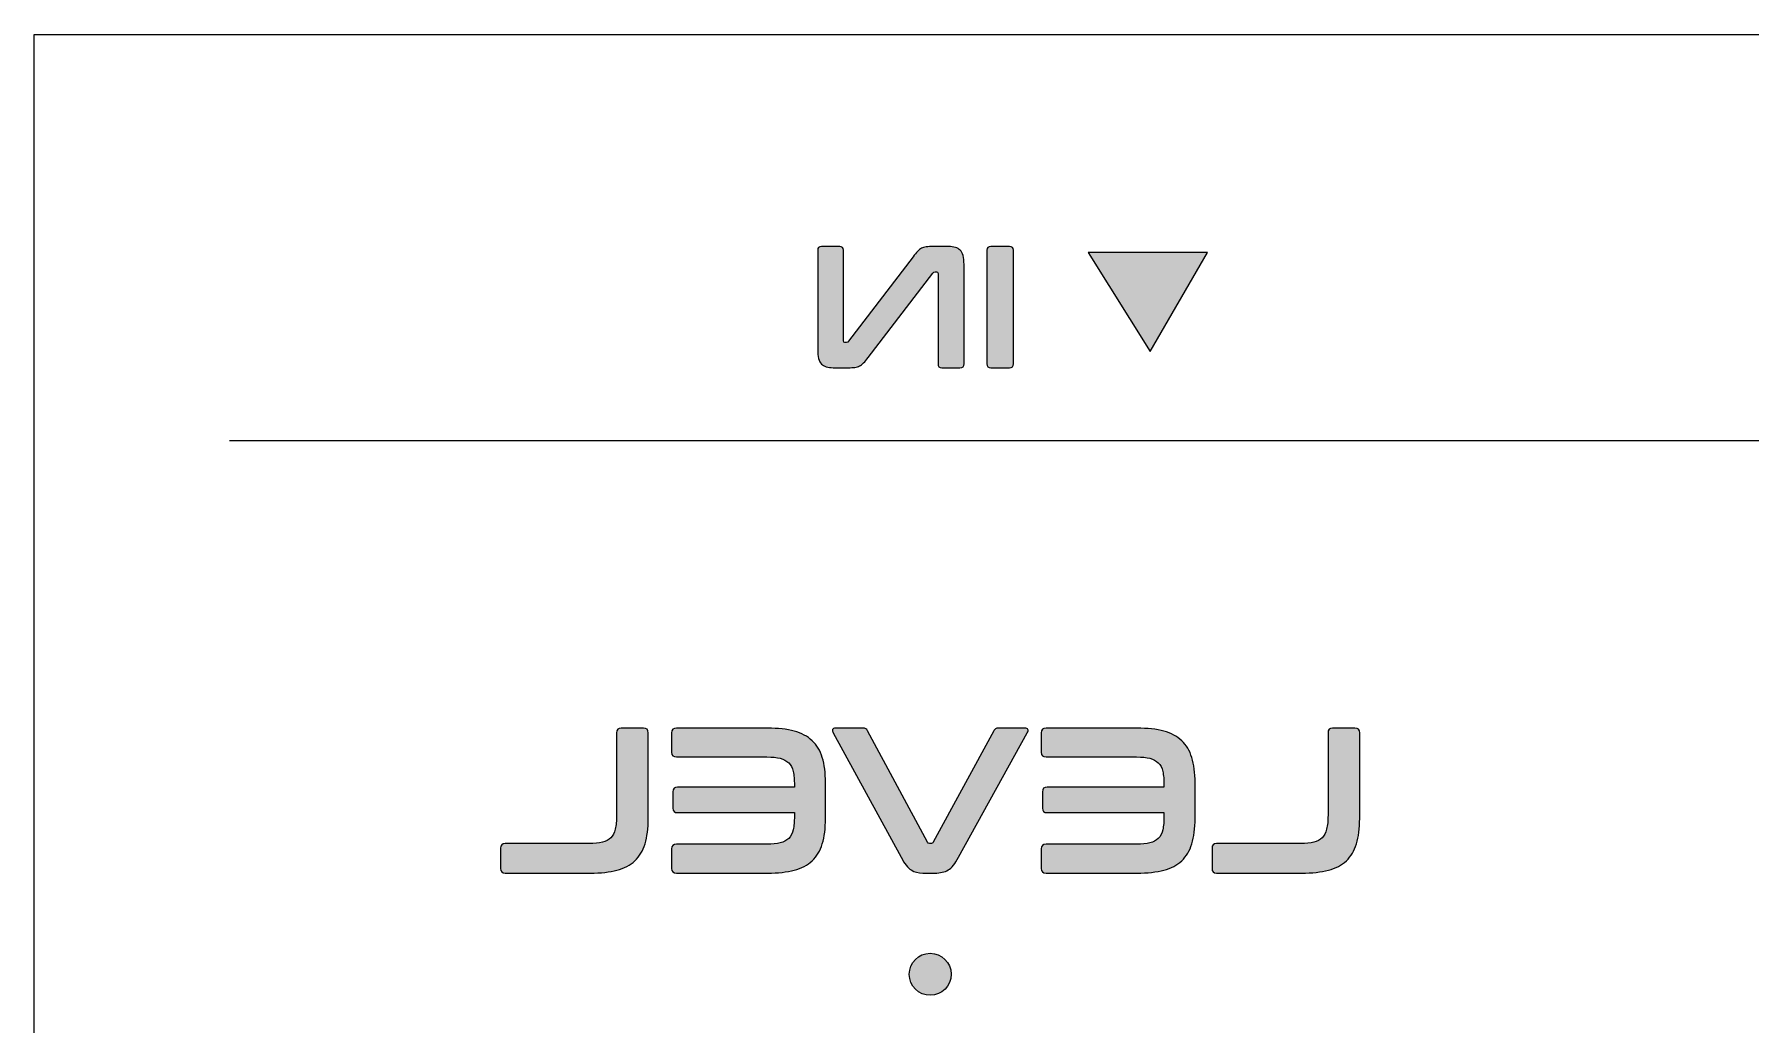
# Model space of a CAD drawing. Header units: millimetres. Extents: x 0 to 62, y -117 to 0.
# Drawn here: x 0 to 20.47, y -11.81 to 0 of the extents above; entities that cross this region are included whole.
import ezdxf

# ---------------------------------------------------------------- set-up
doc = ezdxf.new("R2010")
doc.units = ezdxf.units.MM
doc.header["$MEASUREMENT"] = 0
doc.layers.add('GLOSS-V', color=7, linetype='Continuous')
doc.layers.add('Layer 4', color=7, linetype='Continuous')

# ---------------------------------------------------------------- blocks, each defined once
blk = doc.blocks.new('block 6')
at = {"layer": 'GLOSS-V', "true_color": 0x010101}
h = blk.add_hatch(color=178, dxfattribs=at)
h.dxf.hatch_style = 2
edge = h.paths.add_edge_path()
edge.add_spline(control_points=[(10.902, -2.53), (10.965, -2.53), (11.012, -2.545), (11.042, -2.574), (11.072, -2.604), (11.088, -2.66), (11.088, -2.744), (11.088, -2.744), (11.088, -3.93), (11.088, -3.93), (11.088, -3.96), (11.072, -3.975), (11.04, -3.975), (11.04, -3.975), (10.823, -3.975), (10.823, -3.975), (10.793, -3.975), (10.778, -3.96), (10.778, -3.93), (10.778, -3.93), (10.778, -2.852), (10.778, -2.852), (10.778, -2.838), (10.772, -2.831), (10.761, -2.831), (10.761, -2.831), (10.743, -2.831), (10.743, -2.831), (10.733, -2.831), (10.724, -2.836), (10.716, -2.846), (10.716, -2.846), (9.946, -3.853), (9.946, -3.853), (9.925, -3.881), (9.907, -3.903), (9.891, -3.918), (9.875, -3.934), (9.859, -3.946), (9.842, -3.954), (9.826, -3.963), (9.807, -3.968), (9.786, -3.971), (9.764, -3.974), (9.738, -3.975), (9.706, -3.975), (9.706, -3.975), (9.528, -3.975), (9.528, -3.975), (9.465, -3.975), (9.418, -3.96), (9.388, -3.931), (9.358, -3.901), (9.343, -3.844), (9.343, -3.76), (9.343, -3.76), (9.343, -2.575), (9.343, -2.575), (9.343, -2.545), (9.358, -2.53), (9.388, -2.53), (9.388, -2.53), (9.605, -2.53), (9.605, -2.53), (9.635, -2.53), (9.65, -2.545), (9.65, -2.575), (9.65, -2.575), (9.65, -3.653), (9.65, -3.653), (9.65, -3.667), (9.656, -3.674), (9.667, -3.674), (9.667, -3.674), (9.685, -3.674), (9.685, -3.674), (9.698, -3.674), (9.707, -3.669), (9.712, -3.659), (9.712, -3.659), (10.48, -2.652), (10.48, -2.652), (10.5, -2.625), (10.517, -2.604), (10.532, -2.588), (10.547, -2.573), (10.563, -2.56), (10.58, -2.551), (10.596, -2.542), (10.615, -2.537), (10.637, -2.534), (10.659, -2.531), (10.687, -2.53), (10.72, -2.53), (10.72, -2.53), (10.902, -2.53), (10.902, -2.53)], knot_values=[0, 0, 0, 0, 1, 1, 1, 2, 2, 2, 3, 3, 3, 4, 4, 4, 5, 5, 5, 6, 6, 6, 7, 7, 7, 8, 8, 8, 9, 9, 9, 10, 10, 10, 11, 11, 11, 12, 12, 12, 13, 13, 13, 14, 14, 14, 15, 15, 15, 16, 16, 16, 17, 17, 17, 18, 18, 18, 19, 19, 19, 20, 20, 20, 21, 21, 21, 22, 22, 22, 23, 23, 23, 24, 24, 24, 25, 25, 25, 26, 26, 26, 27, 27, 27, 28, 28, 28, 29, 29, 29, 30, 30, 30, 31, 31, 31, 32, 32, 32, 32], degree=3, periodic=1)
h = blk.add_hatch(color=178, dxfattribs=at)
h.dxf.hatch_style = 2
edge = h.paths.add_edge_path()
edge.add_spline(control_points=[(11.63, -2.53), (11.662, -2.53), (11.678, -2.545), (11.678, -2.575), (11.678, -2.575), (11.678, -3.93), (11.678, -3.93), (11.678, -3.96), (11.662, -3.975), (11.63, -3.975), (11.63, -3.975), (11.407, -3.975), (11.407, -3.975), (11.377, -3.975), (11.362, -3.96), (11.362, -3.93), (11.362, -3.93), (11.362, -2.575), (11.362, -2.575), (11.362, -2.545), (11.377, -2.53), (11.407, -2.53), (11.407, -2.53), (11.63, -2.53), (11.63, -2.53)], knot_values=[0, 0, 0, 0, 1, 1, 1, 2, 2, 2, 3, 3, 3, 4, 4, 4, 5, 5, 5, 6, 6, 6, 7, 7, 7, 8, 8, 8, 8], degree=3, periodic=1)
at = {"layer": 'GLOSS-V', "lineweight": 0}
for points, knots in [([(10.902, -2.53), (10.965, -2.53), (11.012, -2.545), (11.042, -2.574), (11.072, -2.604), (11.088, -2.66), (11.088, -2.744), (11.088, -2.744), (11.088, -3.93), (11.088, -3.93), (11.088, -3.96), (11.072, -3.975), (11.04, -3.975), (11.04, -3.975), (10.823, -3.975), (10.823, -3.975), (10.793, -3.975), (10.778, -3.96), (10.778, -3.93), (10.778, -3.93), (10.778, -2.852), (10.778, -2.852), (10.778, -2.838), (10.772, -2.831), (10.761, -2.831), (10.761, -2.831), (10.743, -2.831), (10.743, -2.831), (10.733, -2.831), (10.724, -2.836), (10.716, -2.846), (10.716, -2.846), (9.946, -3.853), (9.946, -3.853), (9.925, -3.881), (9.907, -3.903), (9.891, -3.918), (9.875, -3.934), (9.859, -3.946), (9.842, -3.954), (9.826, -3.963), (9.807, -3.968), (9.786, -3.971), (9.764, -3.974), (9.738, -3.975), (9.706, -3.975), (9.706, -3.975), (9.528, -3.975), (9.528, -3.975), (9.465, -3.975), (9.418, -3.96), (9.388, -3.931), (9.358, -3.901), (9.343, -3.844), (9.343, -3.76), (9.343, -3.76), (9.343, -2.575), (9.343, -2.575), (9.343, -2.545), (9.358, -2.53), (9.388, -2.53), (9.388, -2.53), (9.605, -2.53), (9.605, -2.53), (9.635, -2.53), (9.65, -2.545), (9.65, -2.575), (9.65, -2.575), (9.65, -3.653), (9.65, -3.653), (9.65, -3.667), (9.656, -3.674), (9.667, -3.674), (9.667, -3.674), (9.685, -3.674), (9.685, -3.674), (9.698, -3.674), (9.707, -3.669), (9.712, -3.659), (9.712, -3.659), (10.48, -2.652), (10.48, -2.652), (10.5, -2.625), (10.517, -2.604), (10.532, -2.588), (10.547, -2.573), (10.563, -2.56), (10.58, -2.551), (10.596, -2.542), (10.615, -2.537), (10.637, -2.534), (10.659, -2.531), (10.687, -2.53), (10.72, -2.53), (10.72, -2.53), (10.902, -2.53), (10.902, -2.53)], [0, 0, 0, 0, 1, 1, 1, 2, 2, 2, 3, 3, 3, 4, 4, 4, 5, 5, 5, 6, 6, 6, 7, 7, 7, 8, 8, 8, 9, 9, 9, 10, 10, 10, 11, 11, 11, 12, 12, 12, 13, 13, 13, 14, 14, 14, 15, 15, 15, 16, 16, 16, 17, 17, 17, 18, 18, 18, 19, 19, 19, 20, 20, 20, 21, 21, 21, 22, 22, 22, 23, 23, 23, 24, 24, 24, 25, 25, 25, 26, 26, 26, 27, 27, 27, 28, 28, 28, 29, 29, 29, 30, 30, 30, 31, 31, 31, 32, 32, 32, 32]), ([(11.63, -2.53), (11.662, -2.53), (11.678, -2.545), (11.678, -2.575), (11.678, -2.575), (11.678, -3.93), (11.678, -3.93), (11.678, -3.96), (11.662, -3.975), (11.63, -3.975), (11.63, -3.975), (11.407, -3.975), (11.407, -3.975), (11.377, -3.975), (11.362, -3.96), (11.362, -3.93), (11.362, -3.93), (11.362, -2.575), (11.362, -2.575), (11.362, -2.545), (11.377, -2.53), (11.407, -2.53), (11.407, -2.53), (11.63, -2.53), (11.63, -2.53)], [0, 0, 0, 0, 1, 1, 1, 2, 2, 2, 3, 3, 3, 4, 4, 4, 5, 5, 5, 6, 6, 6, 7, 7, 7, 8, 8, 8, 8])]:
    blk.add_open_spline(points, degree=3, knots=knots, dxfattribs=at)
blk = doc.blocks.new('block 5')
at = {"layer": 'GLOSS-V'}
blk.add_blockref('block 6', (0, 0), dxfattribs=at)
blk = doc.blocks.new('block 16')
at = {"layer": 'GLOSS-V', "true_color": 0x010101}
h = blk.add_hatch(color=178, dxfattribs=at)
h.dxf.hatch_style = 2
edge = h.paths.add_edge_path()
edge.add_spline(control_points=[(7.265, -8.273), (7.303, -8.273), (7.322, -8.291), (7.322, -8.327), (7.322, -8.327), (7.322, -9.349), (7.322, -9.349), (7.322, -9.468), (7.309, -9.569), (7.284, -9.652), (7.258, -9.735), (7.218, -9.802), (7.163, -9.854), (7.108, -9.906), (7.036, -9.944), (6.949, -9.966), (6.862, -9.99), (6.756, -10.001), (6.63, -10.001), (6.63, -10.001), (5.616, -10.001), (5.616, -10.001), (5.579, -10.001), (5.561, -9.983), (5.561, -9.947), (5.561, -9.947), (5.561, -9.705), (5.561, -9.705), (5.561, -9.669), (5.579, -9.65), (5.616, -9.65), (5.616, -9.65), (6.616, -9.65), (6.616, -9.65), (6.68, -9.65), (6.733, -9.645), (6.775, -9.634), (6.817, -9.624), (6.85, -9.606), (6.875, -9.58), (6.9, -9.555), (6.917, -9.52), (6.928, -9.476), (6.939, -9.433), (6.944, -9.378), (6.944, -9.312), (6.944, -9.312), (6.944, -8.327), (6.944, -8.327), (6.944, -8.291), (6.962, -8.273), (6.998, -8.273), (6.998, -8.273), (7.265, -8.273), (7.265, -8.273)], knot_values=[0, 0, 0, 0, 1, 1, 1, 2, 2, 2, 3, 3, 3, 4, 4, 4, 5, 5, 5, 6, 6, 6, 7, 7, 7, 8, 8, 8, 9, 9, 9, 10, 10, 10, 11, 11, 11, 12, 12, 12, 13, 13, 13, 14, 14, 14, 15, 15, 15, 16, 16, 16, 17, 17, 17, 18, 18, 18, 18], degree=3, periodic=1)
h = blk.add_hatch(color=178, dxfattribs=at)
h.dxf.hatch_style = 2
edge = h.paths.add_edge_path()
edge.add_spline(control_points=[(8.744, -8.273), (8.869, -8.273), (8.976, -8.284), (9.063, -8.308), (9.15, -8.332), (9.221, -8.37), (9.276, -8.422), (9.332, -8.474), (9.372, -8.541), (9.397, -8.623), (9.423, -8.706), (9.436, -8.806), (9.436, -8.925), (9.436, -8.925), (9.436, -9.349), (9.436, -9.349), (9.436, -9.468), (9.423, -9.569), (9.397, -9.652), (9.372, -9.735), (9.332, -9.802), (9.276, -9.854), (9.221, -9.906), (9.15, -9.944), (9.063, -9.966), (8.976, -9.99), (8.869, -10.001), (8.744, -10.001), (8.744, -10.001), (7.658, -10.001), (7.658, -10.001), (7.62, -10.001), (7.601, -9.983), (7.601, -9.947), (7.601, -9.947), (7.601, -9.712), (7.601, -9.712), (7.601, -9.676), (7.62, -9.658), (7.658, -9.658), (7.658, -9.658), (8.737, -9.658), (8.737, -9.658), (8.801, -9.658), (8.854, -9.652), (8.896, -9.642), (8.938, -9.631), (8.972, -9.613), (8.997, -9.588), (9.023, -9.562), (9.041, -9.527), (9.05, -9.484), (9.06, -9.44), (9.065, -9.386), (9.065, -9.322), (9.065, -9.322), (9.065, -9.28), (9.065, -9.28), (9.065, -9.28), (7.67, -9.28), (7.67, -9.28), (7.634, -9.28), (7.616, -9.262), (7.616, -9.226), (7.616, -9.226), (7.616, -9.031), (7.616, -9.031), (7.616, -8.994), (7.634, -8.976), (7.67, -8.976), (7.67, -8.976), (9.065, -8.976), (9.065, -8.976), (9.065, -8.976), (9.065, -8.952), (9.065, -8.952), (9.065, -8.887), (9.06, -8.834), (9.05, -8.79), (9.041, -8.746), (9.023, -8.712), (8.997, -8.686), (8.972, -8.661), (8.938, -8.643), (8.896, -8.632), (8.854, -8.621), (8.801, -8.616), (8.737, -8.616), (8.737, -8.616), (7.658, -8.616), (7.658, -8.616), (7.62, -8.616), (7.601, -8.598), (7.601, -8.561), (7.601, -8.561), (7.601, -8.327), (7.601, -8.327), (7.601, -8.291), (7.62, -8.273), (7.658, -8.273), (7.658, -8.273), (8.744, -8.273), (8.744, -8.273)], knot_values=[0, 0, 0, 0, 1, 1, 1, 2, 2, 2, 3, 3, 3, 4, 4, 4, 5, 5, 5, 6, 6, 6, 7, 7, 7, 8, 8, 8, 9, 9, 9, 10, 10, 10, 11, 11, 11, 12, 12, 12, 13, 13, 13, 14, 14, 14, 15, 15, 15, 16, 16, 16, 17, 17, 17, 18, 18, 18, 19, 19, 19, 20, 20, 20, 21, 21, 21, 22, 22, 22, 23, 23, 23, 24, 24, 24, 25, 25, 25, 26, 26, 26, 27, 27, 27, 28, 28, 28, 29, 29, 29, 30, 30, 30, 31, 31, 31, 32, 32, 32, 33, 33, 33, 34, 34, 34, 34], degree=3, periodic=1)
h = blk.add_hatch(color=178, dxfattribs=at)
h.dxf.hatch_style = 2
edge = h.paths.add_edge_path()
edge.add_spline(control_points=[(11.811, -8.273), (11.833, -8.273), (11.845, -8.278), (11.85, -8.289), (11.854, -8.299), (11.852, -8.313), (11.843, -8.329), (11.843, -8.329), (11.023, -9.813), (11.023, -9.813), (10.982, -9.889), (10.941, -9.939), (10.899, -9.964), (10.857, -9.989), (10.804, -10.001), (10.74, -10.001), (10.74, -10.001), (10.596, -10.001), (10.596, -10.001), (10.544, -10.001), (10.498, -9.989), (10.458, -9.964), (10.418, -9.939), (10.378, -9.889), (10.337, -9.813), (10.337, -9.813), (9.527, -8.329), (9.527, -8.329), (9.519, -8.313), (9.517, -8.299), (9.521, -8.289), (9.525, -8.278), (9.537, -8.273), (9.557, -8.273), (9.557, -8.273), (9.88, -8.273), (9.88, -8.273), (9.908, -8.273), (9.927, -8.283), (9.937, -8.305), (9.937, -8.305), (10.651, -9.633), (10.651, -9.633), (10.657, -9.645), (10.666, -9.65), (10.678, -9.65), (10.678, -9.65), (10.69, -9.65), (10.69, -9.65), (10.705, -9.65), (10.715, -9.645), (10.72, -9.633), (10.72, -9.633), (11.443, -8.305), (11.443, -8.305), (11.45, -8.293), (11.457, -8.285), (11.464, -8.28), (11.472, -8.275), (11.484, -8.273), (11.5, -8.273), (11.5, -8.273), (11.811, -8.273), (11.811, -8.273)], knot_values=[0, 0, 0, 0, 1, 1, 1, 2, 2, 2, 3, 3, 3, 4, 4, 4, 5, 5, 5, 6, 6, 6, 7, 7, 7, 8, 8, 8, 9, 9, 9, 10, 10, 10, 11, 11, 11, 12, 12, 12, 13, 13, 13, 14, 14, 14, 15, 15, 15, 16, 16, 16, 17, 17, 17, 18, 18, 18, 19, 19, 19, 20, 20, 20, 21, 21, 21, 21], degree=3, periodic=1)
h = blk.add_hatch(color=178, dxfattribs=at)
h.dxf.hatch_style = 2
edge = h.paths.add_edge_path()
edge.add_spline(control_points=[(13.152, -8.273), (13.277, -8.273), (13.384, -8.284), (13.471, -8.308), (13.558, -8.332), (13.629, -8.37), (13.684, -8.422), (13.74, -8.474), (13.78, -8.541), (13.805, -8.623), (13.831, -8.706), (13.844, -8.806), (13.844, -8.925), (13.844, -8.925), (13.844, -9.349), (13.844, -9.349), (13.844, -9.468), (13.831, -9.569), (13.805, -9.652), (13.78, -9.735), (13.74, -9.802), (13.684, -9.854), (13.629, -9.906), (13.558, -9.944), (13.471, -9.966), (13.384, -9.99), (13.277, -10.001), (13.152, -10.001), (13.152, -10.001), (12.066, -10.001), (12.066, -10.001), (12.028, -10.001), (12.009, -9.983), (12.009, -9.947), (12.009, -9.947), (12.009, -9.712), (12.009, -9.712), (12.009, -9.676), (12.028, -9.658), (12.066, -9.658), (12.066, -9.658), (13.145, -9.658), (13.145, -9.658), (13.209, -9.658), (13.262, -9.652), (13.304, -9.642), (13.346, -9.631), (13.38, -9.613), (13.405, -9.588), (13.431, -9.562), (13.449, -9.527), (13.458, -9.484), (13.468, -9.44), (13.473, -9.386), (13.473, -9.322), (13.473, -9.322), (13.473, -9.28), (13.473, -9.28), (13.473, -9.28), (12.078, -9.28), (12.078, -9.28), (12.042, -9.28), (12.024, -9.262), (12.024, -9.226), (12.024, -9.226), (12.024, -9.031), (12.024, -9.031), (12.024, -8.994), (12.042, -8.976), (12.078, -8.976), (12.078, -8.976), (13.473, -8.976), (13.473, -8.976), (13.473, -8.976), (13.473, -8.952), (13.473, -8.952), (13.473, -8.887), (13.468, -8.834), (13.458, -8.79), (13.449, -8.746), (13.431, -8.712), (13.405, -8.686), (13.38, -8.661), (13.346, -8.643), (13.304, -8.632), (13.262, -8.621), (13.209, -8.616), (13.145, -8.616), (13.145, -8.616), (12.066, -8.616), (12.066, -8.616), (12.028, -8.616), (12.009, -8.598), (12.009, -8.561), (12.009, -8.561), (12.009, -8.327), (12.009, -8.327), (12.009, -8.291), (12.028, -8.273), (12.066, -8.273), (12.066, -8.273), (13.152, -8.273), (13.152, -8.273)], knot_values=[0, 0, 0, 0, 1, 1, 1, 2, 2, 2, 3, 3, 3, 4, 4, 4, 5, 5, 5, 6, 6, 6, 7, 7, 7, 8, 8, 8, 9, 9, 9, 10, 10, 10, 11, 11, 11, 12, 12, 12, 13, 13, 13, 14, 14, 14, 15, 15, 15, 16, 16, 16, 17, 17, 17, 18, 18, 18, 19, 19, 19, 20, 20, 20, 21, 21, 21, 22, 22, 22, 23, 23, 23, 24, 24, 24, 25, 25, 25, 26, 26, 26, 27, 27, 27, 28, 28, 28, 29, 29, 29, 30, 30, 30, 31, 31, 31, 32, 32, 32, 33, 33, 33, 34, 34, 34, 34], degree=3, periodic=1)
h = blk.add_hatch(color=178, dxfattribs=at)
h.dxf.hatch_style = 2
edge = h.paths.add_edge_path()
edge.add_spline(control_points=[(15.75, -8.273), (15.788, -8.273), (15.807, -8.291), (15.807, -8.327), (15.807, -8.327), (15.807, -9.349), (15.807, -9.349), (15.807, -9.468), (15.794, -9.569), (15.769, -9.652), (15.743, -9.735), (15.703, -9.802), (15.648, -9.854), (15.593, -9.906), (15.521, -9.944), (15.434, -9.966), (15.347, -9.99), (15.241, -10.001), (15.115, -10.001), (15.115, -10.001), (14.1, -10.001), (14.1, -10.001), (14.064, -10.001), (14.046, -9.983), (14.046, -9.947), (14.046, -9.947), (14.046, -9.705), (14.046, -9.705), (14.046, -9.669), (14.064, -9.65), (14.1, -9.65), (14.1, -9.65), (15.101, -9.65), (15.101, -9.65), (15.165, -9.65), (15.218, -9.645), (15.26, -9.634), (15.302, -9.624), (15.335, -9.606), (15.36, -9.58), (15.385, -9.555), (15.402, -9.52), (15.413, -9.476), (15.424, -9.433), (15.429, -9.378), (15.429, -9.312), (15.429, -9.312), (15.429, -8.327), (15.429, -8.327), (15.429, -8.291), (15.447, -8.273), (15.483, -8.273), (15.483, -8.273), (15.75, -8.273), (15.75, -8.273)], knot_values=[0, 0, 0, 0, 1, 1, 1, 2, 2, 2, 3, 3, 3, 4, 4, 4, 5, 5, 5, 6, 6, 6, 7, 7, 7, 8, 8, 8, 9, 9, 9, 10, 10, 10, 11, 11, 11, 12, 12, 12, 13, 13, 13, 14, 14, 14, 15, 15, 15, 16, 16, 16, 17, 17, 17, 18, 18, 18, 18], degree=3, periodic=1)
at = {"layer": 'GLOSS-V', "lineweight": 0}
for points, knots in [([(7.265, -8.273), (7.303, -8.273), (7.322, -8.291), (7.322, -8.327), (7.322, -8.327), (7.322, -9.349), (7.322, -9.349), (7.322, -9.468), (7.309, -9.569), (7.284, -9.652), (7.258, -9.735), (7.218, -9.802), (7.163, -9.854), (7.108, -9.906), (7.036, -9.944), (6.949, -9.966), (6.862, -9.99), (6.756, -10.001), (6.63, -10.001), (6.63, -10.001), (5.616, -10.001), (5.616, -10.001), (5.579, -10.001), (5.561, -9.983), (5.561, -9.947), (5.561, -9.947), (5.561, -9.705), (5.561, -9.705), (5.561, -9.669), (5.579, -9.65), (5.616, -9.65), (5.616, -9.65), (6.616, -9.65), (6.616, -9.65), (6.68, -9.65), (6.733, -9.645), (6.775, -9.634), (6.817, -9.624), (6.85, -9.606), (6.875, -9.58), (6.9, -9.555), (6.917, -9.52), (6.928, -9.476), (6.939, -9.433), (6.944, -9.378), (6.944, -9.312), (6.944, -9.312), (6.944, -8.327), (6.944, -8.327), (6.944, -8.291), (6.962, -8.273), (6.998, -8.273), (6.998, -8.273), (7.265, -8.273), (7.265, -8.273)], [0, 0, 0, 0, 1, 1, 1, 2, 2, 2, 3, 3, 3, 4, 4, 4, 5, 5, 5, 6, 6, 6, 7, 7, 7, 8, 8, 8, 9, 9, 9, 10, 10, 10, 11, 11, 11, 12, 12, 12, 13, 13, 13, 14, 14, 14, 15, 15, 15, 16, 16, 16, 17, 17, 17, 18, 18, 18, 18]), ([(8.744, -8.273), (8.869, -8.273), (8.976, -8.284), (9.063, -8.308), (9.15, -8.332), (9.221, -8.37), (9.276, -8.422), (9.332, -8.474), (9.372, -8.541), (9.397, -8.623), (9.423, -8.706), (9.436, -8.806), (9.436, -8.925), (9.436, -8.925), (9.436, -9.349), (9.436, -9.349), (9.436, -9.468), (9.423, -9.569), (9.397, -9.652), (9.372, -9.735), (9.332, -9.802), (9.276, -9.854), (9.221, -9.906), (9.15, -9.944), (9.063, -9.966), (8.976, -9.99), (8.869, -10.001), (8.744, -10.001), (8.744, -10.001), (7.658, -10.001), (7.658, -10.001), (7.62, -10.001), (7.601, -9.983), (7.601, -9.947), (7.601, -9.947), (7.601, -9.712), (7.601, -9.712), (7.601, -9.676), (7.62, -9.658), (7.658, -9.658), (7.658, -9.658), (8.737, -9.658), (8.737, -9.658), (8.801, -9.658), (8.854, -9.652), (8.896, -9.642), (8.938, -9.631), (8.972, -9.613), (8.997, -9.588), (9.023, -9.562), (9.041, -9.527), (9.05, -9.484), (9.06, -9.44), (9.065, -9.386), (9.065, -9.322), (9.065, -9.322), (9.065, -9.28), (9.065, -9.28), (9.065, -9.28), (7.67, -9.28), (7.67, -9.28), (7.634, -9.28), (7.616, -9.262), (7.616, -9.226), (7.616, -9.226), (7.616, -9.031), (7.616, -9.031), (7.616, -8.994), (7.634, -8.976), (7.67, -8.976), (7.67, -8.976), (9.065, -8.976), (9.065, -8.976), (9.065, -8.976), (9.065, -8.952), (9.065, -8.952), (9.065, -8.887), (9.06, -8.834), (9.05, -8.79), (9.041, -8.746), (9.023, -8.712), (8.997, -8.686), (8.972, -8.661), (8.938, -8.643), (8.896, -8.632), (8.854, -8.621), (8.801, -8.616), (8.737, -8.616), (8.737, -8.616), (7.658, -8.616), (7.658, -8.616), (7.62, -8.616), (7.601, -8.598), (7.601, -8.561), (7.601, -8.561), (7.601, -8.327), (7.601, -8.327), (7.601, -8.291), (7.62, -8.273), (7.658, -8.273), (7.658, -8.273), (8.744, -8.273), (8.744, -8.273)], [0, 0, 0, 0, 1, 1, 1, 2, 2, 2, 3, 3, 3, 4, 4, 4, 5, 5, 5, 6, 6, 6, 7, 7, 7, 8, 8, 8, 9, 9, 9, 10, 10, 10, 11, 11, 11, 12, 12, 12, 13, 13, 13, 14, 14, 14, 15, 15, 15, 16, 16, 16, 17, 17, 17, 18, 18, 18, 19, 19, 19, 20, 20, 20, 21, 21, 21, 22, 22, 22, 23, 23, 23, 24, 24, 24, 25, 25, 25, 26, 26, 26, 27, 27, 27, 28, 28, 28, 29, 29, 29, 30, 30, 30, 31, 31, 31, 32, 32, 32, 33, 33, 33, 34, 34, 34, 34]), ([(11.811, -8.273), (11.833, -8.273), (11.845, -8.278), (11.85, -8.289), (11.854, -8.299), (11.852, -8.313), (11.843, -8.329), (11.843, -8.329), (11.023, -9.813), (11.023, -9.813), (10.982, -9.889), (10.941, -9.939), (10.899, -9.964), (10.857, -9.989), (10.804, -10.001), (10.74, -10.001), (10.74, -10.001), (10.596, -10.001), (10.596, -10.001), (10.544, -10.001), (10.498, -9.989), (10.458, -9.964), (10.418, -9.939), (10.378, -9.889), (10.337, -9.813), (10.337, -9.813), (9.527, -8.329), (9.527, -8.329), (9.519, -8.313), (9.517, -8.299), (9.521, -8.289), (9.525, -8.278), (9.537, -8.273), (9.557, -8.273), (9.557, -8.273), (9.88, -8.273), (9.88, -8.273), (9.908, -8.273), (9.927, -8.283), (9.937, -8.305), (9.937, -8.305), (10.651, -9.633), (10.651, -9.633), (10.657, -9.645), (10.666, -9.65), (10.678, -9.65), (10.678, -9.65), (10.69, -9.65), (10.69, -9.65), (10.705, -9.65), (10.715, -9.645), (10.72, -9.633), (10.72, -9.633), (11.443, -8.305), (11.443, -8.305), (11.45, -8.293), (11.457, -8.285), (11.464, -8.28), (11.472, -8.275), (11.484, -8.273), (11.5, -8.273), (11.5, -8.273), (11.811, -8.273), (11.811, -8.273)], [0, 0, 0, 0, 1, 1, 1, 2, 2, 2, 3, 3, 3, 4, 4, 4, 5, 5, 5, 6, 6, 6, 7, 7, 7, 8, 8, 8, 9, 9, 9, 10, 10, 10, 11, 11, 11, 12, 12, 12, 13, 13, 13, 14, 14, 14, 15, 15, 15, 16, 16, 16, 17, 17, 17, 18, 18, 18, 19, 19, 19, 20, 20, 20, 21, 21, 21, 21]), ([(13.152, -8.273), (13.277, -8.273), (13.384, -8.284), (13.471, -8.308), (13.558, -8.332), (13.629, -8.37), (13.684, -8.422), (13.74, -8.474), (13.78, -8.541), (13.805, -8.623), (13.831, -8.706), (13.844, -8.806), (13.844, -8.925), (13.844, -8.925), (13.844, -9.349), (13.844, -9.349), (13.844, -9.468), (13.831, -9.569), (13.805, -9.652), (13.78, -9.735), (13.74, -9.802), (13.684, -9.854), (13.629, -9.906), (13.558, -9.944), (13.471, -9.966), (13.384, -9.99), (13.277, -10.001), (13.152, -10.001), (13.152, -10.001), (12.066, -10.001), (12.066, -10.001), (12.028, -10.001), (12.009, -9.983), (12.009, -9.947), (12.009, -9.947), (12.009, -9.712), (12.009, -9.712), (12.009, -9.676), (12.028, -9.658), (12.066, -9.658), (12.066, -9.658), (13.145, -9.658), (13.145, -9.658), (13.209, -9.658), (13.262, -9.652), (13.304, -9.642), (13.346, -9.631), (13.38, -9.613), (13.405, -9.588), (13.431, -9.562), (13.449, -9.527), (13.458, -9.484), (13.468, -9.44), (13.473, -9.386), (13.473, -9.322), (13.473, -9.322), (13.473, -9.28), (13.473, -9.28), (13.473, -9.28), (12.078, -9.28), (12.078, -9.28), (12.042, -9.28), (12.024, -9.262), (12.024, -9.226), (12.024, -9.226), (12.024, -9.031), (12.024, -9.031), (12.024, -8.994), (12.042, -8.976), (12.078, -8.976), (12.078, -8.976), (13.473, -8.976), (13.473, -8.976), (13.473, -8.976), (13.473, -8.952), (13.473, -8.952), (13.473, -8.887), (13.468, -8.834), (13.458, -8.79), (13.449, -8.746), (13.431, -8.712), (13.405, -8.686), (13.38, -8.661), (13.346, -8.643), (13.304, -8.632), (13.262, -8.621), (13.209, -8.616), (13.145, -8.616), (13.145, -8.616), (12.066, -8.616), (12.066, -8.616), (12.028, -8.616), (12.009, -8.598), (12.009, -8.561), (12.009, -8.561), (12.009, -8.327), (12.009, -8.327), (12.009, -8.291), (12.028, -8.273), (12.066, -8.273), (12.066, -8.273), (13.152, -8.273), (13.152, -8.273)], [0, 0, 0, 0, 1, 1, 1, 2, 2, 2, 3, 3, 3, 4, 4, 4, 5, 5, 5, 6, 6, 6, 7, 7, 7, 8, 8, 8, 9, 9, 9, 10, 10, 10, 11, 11, 11, 12, 12, 12, 13, 13, 13, 14, 14, 14, 15, 15, 15, 16, 16, 16, 17, 17, 17, 18, 18, 18, 19, 19, 19, 20, 20, 20, 21, 21, 21, 22, 22, 22, 23, 23, 23, 24, 24, 24, 25, 25, 25, 26, 26, 26, 27, 27, 27, 28, 28, 28, 29, 29, 29, 30, 30, 30, 31, 31, 31, 32, 32, 32, 33, 33, 33, 34, 34, 34, 34]), ([(15.75, -8.273), (15.788, -8.273), (15.807, -8.291), (15.807, -8.327), (15.807, -8.327), (15.807, -9.349), (15.807, -9.349), (15.807, -9.468), (15.794, -9.569), (15.769, -9.652), (15.743, -9.735), (15.703, -9.802), (15.648, -9.854), (15.593, -9.906), (15.521, -9.944), (15.434, -9.966), (15.347, -9.99), (15.241, -10.001), (15.115, -10.001), (15.115, -10.001), (14.1, -10.001), (14.1, -10.001), (14.064, -10.001), (14.046, -9.983), (14.046, -9.947), (14.046, -9.947), (14.046, -9.705), (14.046, -9.705), (14.046, -9.669), (14.064, -9.65), (14.1, -9.65), (14.1, -9.65), (15.101, -9.65), (15.101, -9.65), (15.165, -9.65), (15.218, -9.645), (15.26, -9.634), (15.302, -9.624), (15.335, -9.606), (15.36, -9.58), (15.385, -9.555), (15.402, -9.52), (15.413, -9.476), (15.424, -9.433), (15.429, -9.378), (15.429, -9.312), (15.429, -9.312), (15.429, -8.327), (15.429, -8.327), (15.429, -8.291), (15.447, -8.273), (15.483, -8.273), (15.483, -8.273), (15.75, -8.273), (15.75, -8.273)], [0, 0, 0, 0, 1, 1, 1, 2, 2, 2, 3, 3, 3, 4, 4, 4, 5, 5, 5, 6, 6, 6, 7, 7, 7, 8, 8, 8, 9, 9, 9, 10, 10, 10, 11, 11, 11, 12, 12, 12, 13, 13, 13, 14, 14, 14, 15, 15, 15, 16, 16, 16, 17, 17, 17, 18, 18, 18, 18])]:
    blk.add_open_spline(points, degree=3, knots=knots, dxfattribs=at)
blk = doc.blocks.new('block 15')
at = {"layer": 'GLOSS-V'}
blk.add_blockref('block 16', (0, 0), dxfattribs=at)

msp = doc.modelspace()

# ---------------------------------------------------------------- hatches: boundary and pattern name
at = {"layer": 'GLOSS-V', "true_color": 0x010101}
h = msp.add_hatch(color=178, dxfattribs=at)
h.dxf.hatch_style = 2
h.paths.add_polyline_path([(13.308, -3.782), (13.99, -2.602), (12.568, -2.602)])
h = msp.add_hatch(color=178, dxfattribs=at)
h.dxf.hatch_style = 2
edge = h.paths.add_edge_path()
edge.add_spline(control_points=[(10.435, -11.209), (10.435, -11.347), (10.547, -11.459), (10.685, -11.458), (10.823, -11.458), (10.935, -11.346), (10.935, -11.207), (10.935, -11.207), (10.935, -11.207), (10.935, -11.206), (10.934, -11.068), (10.822, -10.956), (10.684, -10.957), (10.546, -10.957), (10.434, -11.069), (10.435, -11.207), (10.435, -11.208), (10.435, -11.208), (10.435, -11.209)], knot_values=[0, 0, 0, 0, 1, 1, 1, 2, 2, 2, 3, 3, 3, 4, 4, 4, 5, 5, 5, 6, 6, 6, 6], degree=3, periodic=1)

# ---------------------------------------------------------------- linework, layer by layer
at = {"layer": 'GLOSS-V', "color": 178, "lineweight": 25, "true_color": 0x010101}
for points in [[(13.308, -3.782), (13.99, -2.602), (12.568, -2.602), (13.308, -3.782)], [(2.329, -4.844), (59.43, -4.844)]]:
    msp.add_lwpolyline(points, dxfattribs=at)
at = {"layer": 'GLOSS-V', "color": 178, "lineweight": 25, "true_color": 0x070808}
msp.add_open_spline([(10.435, -11.209), (10.435, -11.347), (10.547, -11.459), (10.685, -11.458), (10.823, -11.458), (10.935, -11.346), (10.935, -11.207), (10.935, -11.207), (10.935, -11.207), (10.935, -11.206), (10.934, -11.068), (10.822, -10.956), (10.684, -10.957), (10.546, -10.957), (10.434, -11.069), (10.435, -11.207), (10.435, -11.208), (10.435, -11.208), (10.435, -11.209)], degree=3, knots=[0, 0, 0, 0, 1, 1, 1, 2, 2, 2, 3, 3, 3, 4, 4, 4, 5, 5, 5, 6, 6, 6, 6], dxfattribs=at)
at = {"layer": 'Layer 4', "color": 7, "lineweight": 5, "true_color": 0xffffff}
msp.add_lwpolyline([(0, -58.5), (0, 0), (62, 0), (62, -117), (0, -117), (0, -58.5)], dxfattribs=at)

# ---------------------------------------------------------------- block references
at = {"layer": 'GLOSS-V'}
for name in ['block 5', 'block 15']:
    msp.add_blockref(name, (0, 0), dxfattribs=at)

doc.saveas('drawing.dxf')
